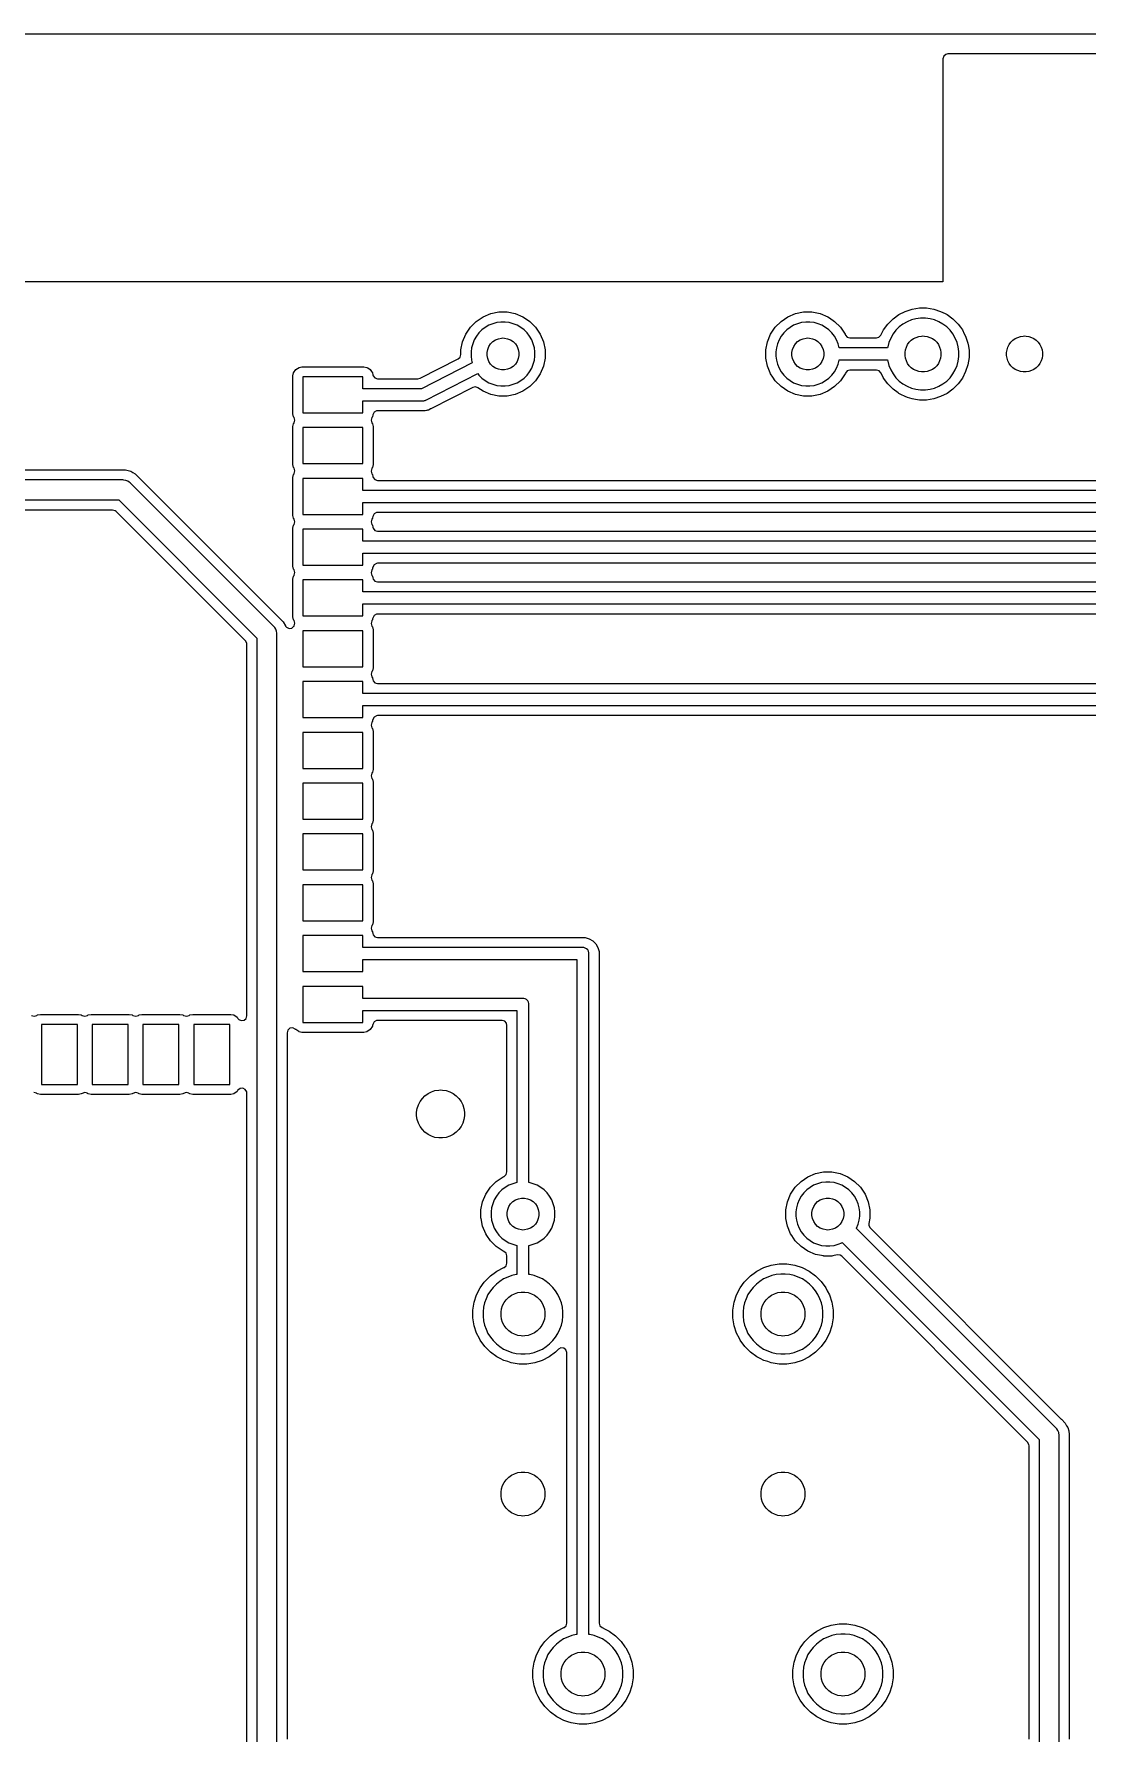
# Model space of a CAD drawing. Header units: millimetres. Extents: x 0 to 90, y 0 to 72.
# Drawn here: x 45.28 to 71.6, y 29.52 to 72 of the extents above; entities that cross this region are included whole.
import ezdxf

# ---------------------------------------------------------------- set-up
doc = ezdxf.new("R2010")
doc.units = ezdxf.units.MM
doc.layers.add('ABLATE', color=1, linetype='CONTINUOUS')

msp = doc.modelspace()

# ---------------------------------------------------------------- linework, layer by layer
at = {"layer": 'ABLATE'}
for points in [[(2, 72), (88, 72), (88.1429, 71.9975), (88.4257, 71.9568), (88.6998, 71.8763), (88.9597, 71.7576), (89.2001, 71.6031), (89.416, 71.416), (89.6031, 71.2001), (89.7576, 70.9597), (89.8763, 70.6998), (89.9568, 70.4257), (89.9975, 70.1429), (90, 70), (90, 2)], [(89.5, 1.2416), (89.5, 70.7584), (89.4848, 70.8179), (89.434, 70.911), (89.4244, 70.9259), (89.2897, 71.1058), (89.2781, 71.1192), (89.1192, 71.2781), (89.1058, 71.2897), (88.9259, 71.4244), (88.911, 71.434), (88.8179, 71.4848), (88.7584, 71.5), (68.124, 71.5), (68.0725, 71.4888), (68.0197, 71.443), (68, 71.376), (68, 68.626), (68, 65.8), (20.4745, 65.8)], [(40.2571, 61.1005), (47.5659, 61.1005), (47.5659, 61.1005), (47.6295, 61.0834), (47.6932, 61.0664), (47.7502, 61.0334), (47.8073, 61.0005), (51.4073, 57.4005), (51.5005, 57.3073), (51.5626, 57.1998), (51.5631, 57.1989), (51.5876, 57.1687), (51.6506, 57.1385), (51.72, 57.1472), (51.7736, 57.192), (51.7763, 57.1961), (51.7787, 57.1998), (51.7972, 57.2672), (51.7763, 57.3339), (51.764, 57.3523), (51.764, 57.3523), (51.7495, 57.4253), (51.7495, 58.3747), (51.764, 58.4477), (51.764, 58.4477), (51.7763, 58.4661), (51.7787, 58.4698), (51.7972, 58.5372), (51.7763, 58.6039), (51.764, 58.6223), (51.764, 58.6223), (51.7495, 58.6953), (51.7495, 59.6447), (51.764, 59.7177), (51.764, 59.7177), (51.7763, 59.7361), (51.7787, 59.7398), (51.7972, 59.8072), (51.7763, 59.8739), (51.764, 59.8923), (51.764, 59.8923), (51.7495, 59.9653), (51.7495, 60.9147), (51.764, 60.9877), (51.764, 60.9877), (51.7763, 61.0061), (51.7787, 61.0098), (51.7972, 61.0772), (51.7763, 61.1439), (51.764, 61.1623), (51.764, 61.1623), (51.7495, 61.2353), (51.7495, 62.1847), (51.764, 62.2577), (51.764, 62.2577), (51.7763, 62.2761), (51.7787, 62.2798), (51.7972, 62.3472), (51.7763, 62.4139), (51.764, 62.4323), (51.764, 62.4323), (51.7495, 62.5053), (51.7495, 63.4547), (51.764, 63.5277), (51.764, 63.5277), (51.8194, 63.6106), (51.9023, 63.666), (51.9023, 63.666), (51.9753, 63.6805), (51.9753, 63.6805), (53.5247, 63.6805), (53.5247, 63.6805), (53.5977, 63.666), (53.5977, 63.666), (53.6214, 63.6502), (53.6806, 63.6106), (53.7155, 63.5584), (53.736, 63.5277), (53.736, 63.5277), (53.7454, 63.4803), (53.7542, 63.453), (53.8, 63.4002), (53.867, 63.3805), (54.874, 63.3805), (54.9303, 63.394), (55.8818, 63.8793), (55.9298, 63.9227), (55.9495, 63.9898), (55.9495, 64.1035), (55.9899, 64.3064), (55.9899, 64.3064), (56.0691, 64.4976), (56.184, 64.6697), (56.3303, 64.816), (56.5024, 64.9309), (56.6936, 65.0101), (56.6936, 65.0101), (56.8965, 65.0505), (56.8965, 65.0505), (57.1035, 65.0505), (57.1035, 65.0505), (57.3064, 65.0101), (57.3064, 65.0101), (57.4976, 64.9309), (57.5407, 64.9021), (57.6697, 64.816), (57.816, 64.6697), (57.816, 64.6697), (57.816, 64.6697), (57.9309, 64.4976), (58.0101, 64.3064), (58.0505, 64.1035), (58.0505, 64.1035), (58.0505, 63.8965), (58.0101, 63.6936), (57.9309, 63.5024), (57.816, 63.3303), (57.6697, 63.184), (57.4976, 63.0691), (57.3064, 62.9899), (57.1035, 62.9495), (57.1035, 62.9495), (56.8965, 62.9495), (56.8965, 62.9495), (56.8965, 62.9495), (56.6936, 62.9899), (56.5024, 63.0691), (56.3697, 63.1577), (56.3131, 63.178), (56.2445, 63.1651), (55.1941, 62.6294), (55.1885, 62.6263), (55.1546, 62.6068), (55.1546, 62.6068), (55.1546, 62.6068), (55.1471, 62.6037), (55.1471, 62.6036), (55.1427, 62.6019), (55.1426, 62.602), (55.135, 62.5993), (55.1131, 62.5946), (55.0967, 62.5911), (55.0905, 62.5896), (55.0527, 62.5795), (55.0527, 62.5795), (55.0447, 62.5784), (55.0447, 62.5784), (55.0399, 62.5779), (55.0399, 62.5779), (55.0319, 62.5773), (55.0318, 62.5773), (54.9946, 62.5792), (54.9928, 62.5793), (54.9863, 62.5795), (53.867, 62.5795), (53.8385, 62.5762), (53.7778, 62.5416), (53.7454, 62.4797), (53.736, 62.4323), (53.736, 62.4323), (53.7237, 62.4139), (53.7237, 62.4139), (53.7213, 62.4102), (53.7028, 62.3428), (53.7237, 62.2761), (53.736, 62.2577), (53.736, 62.2577), (53.736, 62.2577), (53.7505, 62.1847), (53.7505, 62.1847), (53.7505, 62.1847), (53.7505, 61.2353), (53.736, 61.1623), (53.7237, 61.1439), (53.7213, 61.1402), (53.7028, 61.0728), (53.7237, 61.0061), (53.736, 60.9877), (53.736, 60.9877), (53.736, 60.9877), (53.7454, 60.9403), (53.7542, 60.913), (53.8, 60.8602), (53.867, 60.8405), (83.8334, 60.8405)], [(51.35, 29), (51.35, 57), (51.3488, 57.0245), (51.3392, 57.0726), (51.3205, 57.1178), (51.2933, 57.1586), (51.2932, 57.1586), (51.2768, 57.1768), (47.6768, 60.7768), (47.6586, 60.7932), (47.6586, 60.7933), (47.6178, 60.8205), (47.5726, 60.8392), (47.5656, 60.8406), (47.5245, 60.8488), (47.5245, 60.8488), (47.5, 60.85), (40.1029, 60.85)], [(40, 60.35), (47.3964, 60.35), (50.85, 56.8964), (50.85, 28.75)], [(45.2098, 47.4613), (45.2772, 47.4428), (45.3439, 47.4637), (45.3623, 47.476), (45.3623, 47.476), (45.4353, 47.4905), (45.4353, 47.4905), (46.3847, 47.4905), (46.3847, 47.4905), (46.4577, 47.476), (46.4577, 47.476), (46.4577, 47.476), (46.4577, 47.476), (46.4761, 47.4637), (46.4798, 47.4613), (46.5472, 47.4428), (46.6139, 47.4637), (46.6323, 47.476), (46.6323, 47.476), (46.7053, 47.4905), (46.7053, 47.4905), (47.6547, 47.4905), (47.6547, 47.4905), (47.7277, 47.476), (47.7277, 47.476), (47.7277, 47.476), (47.7277, 47.476), (47.7461, 47.4637), (47.7498, 47.4613), (47.8172, 47.4428), (47.8839, 47.4637), (47.9023, 47.476), (47.9023, 47.476), (47.9753, 47.4905), (47.9753, 47.4905), (48.9247, 47.4905), (48.9247, 47.4905), (48.9977, 47.476), (48.9977, 47.476), (48.9977, 47.476), (48.9977, 47.476), (49.0161, 47.4637), (49.0198, 47.4613), (49.0872, 47.4428), (49.1539, 47.4637), (49.1723, 47.476), (49.1723, 47.476), (49.2453, 47.4905), (49.2453, 47.4905), (50.1947, 47.4905), (50.1947, 47.4905), (50.2677, 47.476), (50.2677, 47.476), (50.3506, 47.4206), (50.3724, 47.388), (50.3943, 47.3632), (50.4579, 47.3341), (50.527, 47.3441), (50.5798, 47.3898), (50.5995, 47.4569), (50.5995, 56.7413), (50.5967, 56.7677), (50.5632, 56.829), (47.329, 60.0632), (47.3084, 60.0798), (47.2413, 60.0995), (40.0013, 60.0995)], [(83.9553, 60.0395), (53.867, 60.0395), (53.8385, 60.0362), (53.7778, 60.0016), (53.7454, 59.9397), (53.7378, 59.9012), (53.736, 59.8923), (53.7237, 59.8739), (53.7213, 59.8702), (53.7028, 59.8028), (53.7237, 59.7361), (53.736, 59.7177), (53.736, 59.7177), (53.736, 59.7177), (53.7454, 59.6703), (53.7542, 59.643), (53.8, 59.5902), (53.867, 59.5705), (83.4587, 59.5705)], [(83.5, 59.32), (53.5, 59.32), (53.5, 59.62), (52, 59.62), (52, 58.72), (53.5, 58.72), (53.5, 59.02), (83.4921, 59.02)], [(83.4725, 58.7695), (53.867, 58.7695), (53.8385, 58.7662), (53.7778, 58.7316), (53.7454, 58.6697), (53.7406, 58.6455), (53.736, 58.6223), (53.7237, 58.6039), (53.7213, 58.6002), (53.7028, 58.5328), (53.7237, 58.4661), (53.736, 58.4477), (53.736, 58.4477), (53.736, 58.4477), (53.7454, 58.4003), (53.7542, 58.373), (53.8, 58.3202), (53.867, 58.3005), (80.0527, 58.3005)], [(80, 58.05), (53.5, 58.05), (53.5, 58.35), (52, 58.35), (52, 57.45), (53.5, 57.45), (53.5, 57.75), (79.85, 57.75)], [(79.4755, 57.4995), (53.867, 57.4995), (53.8385, 57.4962), (53.7778, 57.4616), (53.7454, 57.3997), (53.7406, 57.3755), (53.736, 57.3523), (53.7237, 57.3339), (53.7213, 57.3302), (53.7028, 57.2628), (53.7237, 57.1961), (53.736, 57.1777), (53.736, 57.1777), (53.736, 57.1777), (53.7505, 57.1047), (53.7505, 57.1047), (53.7505, 57.1047), (53.7505, 56.1553), (53.736, 56.0823), (53.7237, 56.0639), (53.7213, 56.0602), (53.7028, 55.9928), (53.7237, 55.9261), (53.736, 55.9077), (53.736, 55.9077), (53.736, 55.9077), (53.7454, 55.8603), (53.7542, 55.833), (53.8, 55.7802), (53.867, 55.7605), (77.0527, 55.7605)], [(77, 55.51), (53.5, 55.51), (53.5, 55.81), (52, 55.81), (52, 54.91), (53.5, 54.91), (53.5, 55.21), (76.85, 55.21)], [(76.4755, 54.9595), (53.867, 54.9595), (53.8385, 54.9562), (53.7778, 54.9216), (53.7454, 54.8597), (53.7406, 54.8355), (53.736, 54.8123), (53.7237, 54.7939), (53.7213, 54.7902), (53.7028, 54.7228), (53.7237, 54.6561), (53.736, 54.6377), (53.736, 54.6377), (53.736, 54.6377), (53.7505, 54.5647), (53.7505, 54.5647), (53.7505, 54.5647), (53.7505, 53.6153), (53.736, 53.5423), (53.7237, 53.5239), (53.7213, 53.5202), (53.7028, 53.4528), (53.7237, 53.3861), (53.736, 53.3677), (53.736, 53.3677), (53.736, 53.3677), (53.7505, 53.2947), (53.7505, 53.2947), (53.7505, 53.2947), (53.7505, 52.3453), (53.736, 52.2723), (53.7237, 52.2539), (53.7213, 52.2502), (53.7028, 52.1828), (53.7237, 52.1161), (53.736, 52.0977), (53.736, 52.0977), (53.736, 52.0977), (53.7505, 52.0247), (53.7505, 52.0247), (53.7505, 52.0247), (53.7505, 51.0753), (53.736, 51.0023), (53.7237, 50.9839), (53.7213, 50.9802), (53.7028, 50.9128), (53.7237, 50.8461), (53.736, 50.8277), (53.736, 50.8277), (53.736, 50.8277), (53.7505, 50.7547), (53.7505, 50.7547), (53.7505, 50.7547), (53.7505, 49.8053), (53.736, 49.7323), (53.7237, 49.7139), (53.7213, 49.7102), (53.7028, 49.6428), (53.7237, 49.5761), (53.736, 49.5577), (53.736, 49.5577), (53.736, 49.5577), (53.7454, 49.5103), (53.7542, 49.483), (53.8, 49.4302), (53.867, 49.4105), (59.0527, 49.4105), (59.0527, 49.4105), (59.1546, 49.3832), (59.2459, 49.3305), (59.3205, 49.2559), (59.3732, 49.1646), (59.4005, 49.0627), (59.4005, 49.0627), (59.4005, 40.0984), (59.4005, 32.2747), (59.4006, 32.2703), (59.4226, 32.204), (59.4757, 32.1612), (59.4757, 32.1611), (59.4761, 32.1609), (59.477, 32.1601), (59.48, 32.1589), (59.556, 32.1202), (59.6554, 32.0695), (59.8146, 31.9538), (59.9538, 31.8146), (60.0493, 31.6832), (60.0695, 31.6554), (60.1589, 31.48), (60.1589, 31.48), (60.1589, 31.48), (60.1699, 31.4462), (60.2197, 31.2928), (60.2505, 31.0984), (60.2505, 30.9016), (60.2197, 30.7072), (60.1589, 30.52), (60.0695, 30.3446), (59.9538, 30.1854), (59.8146, 30.0462), (59.6554, 29.9305), (59.48, 29.8411), (59.2928, 29.7803), (59.0984, 29.7495), (58.9016, 29.7495), (58.9016, 29.7495), (58.7072, 29.7803), (58.6203, 29.8085), (58.52, 29.8411), (58.52, 29.8411), (58.52, 29.8411), (58.3813, 29.9118), (58.3446, 29.9305), (58.1854, 30.0462), (58.0462, 30.1854), (57.9305, 30.3446), (57.8829, 30.4379), (57.8411, 30.52), (57.7803, 30.7072), (57.7495, 30.9016), (57.7495, 31.0984), (57.7803, 31.2928), (57.8411, 31.48), (57.9305, 31.6554), (57.9965, 31.7463), (58.0462, 31.8146), (58.0462, 31.8146), (58.0462, 31.8146), (58.1854, 31.9538), (58.1854, 31.9538), (58.1854, 31.9538), (58.2633, 32.0105), (58.3446, 32.0695), (58.52, 32.1589), (58.523, 32.1601), (58.527, 32.1619), (58.5798, 32.2076), (58.5995, 32.2747), (58.5995, 39.0317), (58.5992, 39.0405), (58.5748, 39.106), (58.5188, 39.1478), (58.4491, 39.1528), (58.3878, 39.1193), (58.3146, 39.0462), (58.1554, 38.9305), (57.98, 38.8411), (57.7928, 38.7803), (57.5984, 38.7495), (57.4016, 38.7495), (57.4016, 38.7495), (57.2072, 38.7803), (57.1203, 38.8085), (57.02, 38.8411), (57.02, 38.8411), (57.02, 38.8411), (56.9275, 38.8883), (56.8446, 38.9305), (56.6854, 39.0462), (56.5462, 39.1854), (56.4305, 39.3446), (56.41, 39.3847), (56.3411, 39.52), (56.2803, 39.7072), (56.2495, 39.9016), (56.2495, 40.0984), (56.2803, 40.2928), (56.3411, 40.48), (56.4305, 40.6554), (56.53, 40.7923), (56.5462, 40.8146), (56.5462, 40.8146), (56.5462, 40.8146), (56.6854, 40.9538), (56.6854, 40.9538), (56.6854, 40.9538), (56.8096, 41.0441), (56.8446, 41.0695), (57.02, 41.1589), (57.023, 41.1601), (57.027, 41.1619), (57.0798, 41.2076), (57.0995, 41.2747), (57.0995, 41.446), (57.0994, 41.4504), (57.0774, 41.5167), (57.023, 41.5605), (57.0024, 41.5691), (56.8303, 41.684), (56.8303, 41.684), (56.684, 41.8303), (56.5977, 41.9596), (56.5691, 42.0024), (56.4899, 42.1936), (56.4519, 42.3847), (56.4495, 42.3965), (56.4495, 42.6035), (56.4899, 42.8064), (56.4899, 42.8064), (56.5691, 42.9976), (56.684, 43.1697), (56.8303, 43.316), (57.0024, 43.4309), (57.0024, 43.4309), (57.023, 43.4395), (57.027, 43.4412), (57.0798, 43.487), (57.0995, 43.554), (57.0995, 47.2155), (57.0883, 47.267), (57.0425, 47.3198), (56.9755, 47.3395), (53.867, 47.3395), (53.8385, 47.3362), (53.7778, 47.3016), (53.7454, 47.2397), (53.7406, 47.2155), (53.736, 47.1923), (53.6806, 47.1094), (53.5977, 47.054), (53.5247, 47.0395), (53.5247, 47.0395), (51.9753, 47.0395), (51.9753, 47.0395), (51.9753, 47.0395), (51.9023, 47.054), (51.9023, 47.054), (51.8934, 47.06), (51.8194, 47.1094), (51.8194, 47.1094), (51.8194, 47.1094), (51.8122, 47.1166), (51.8057, 47.1226), (51.7421, 47.1517), (51.673, 47.1417), (51.6202, 47.096), (51.6005, 47.0289), (51.6005, 29.3745)], [(50.5995, 28.6841), (50.5995, 45.5231), (50.5951, 45.5559), (50.5584, 45.6154), (50.4953, 45.6455), (50.426, 45.6368), (50.3724, 45.592), (50.3506, 45.5594), (50.2677, 45.504), (50.1947, 45.4895), (50.1947, 45.4895), (49.2453, 45.4895), (49.2453, 45.4895), (49.2453, 45.4895), (49.1723, 45.504), (49.1723, 45.504), (49.1723, 45.504), (49.1539, 45.5163), (49.1502, 45.5187), (49.0828, 45.5372), (49.0161, 45.5163), (48.9977, 45.504), (48.9247, 45.4895), (48.9247, 45.4895), (47.9753, 45.4895), (47.9753, 45.4895), (47.9753, 45.4895), (47.9023, 45.504), (47.9023, 45.504), (47.9023, 45.504), (47.8839, 45.5163), (47.8802, 45.5187), (47.8128, 45.5372), (47.7461, 45.5163), (47.7277, 45.504), (47.6547, 45.4895), (47.6547, 45.4895), (46.7053, 45.4895), (46.7053, 45.4895), (46.7053, 45.4895), (46.6323, 45.504), (46.6323, 45.504), (46.6323, 45.504), (46.6139, 45.5163), (46.6102, 45.5187), (46.5428, 45.5372), (46.4761, 45.5163), (46.4577, 45.504), (46.3847, 45.4895), (46.3847, 45.4895), (45.4353, 45.4895), (45.4353, 45.4895), (45.4353, 45.4895), (45.3623, 45.504), (45.3623, 45.504), (45.3623, 45.504), (45.3439, 45.5163), (45.3402, 45.5187), (45.2728, 45.5372)], [(70.1524, 29.3745), (70.1524, 36.7084), (70.1496, 36.7348), (70.1161, 36.7961), (65.4699, 41.4423), (65.4276, 41.47), (65.358, 41.4763), (65.2431, 41.4534), (65.2235, 41.4495), (65.0165, 41.4495), (65.0165, 41.4495), (65.0165, 41.4495), (65.0119, 41.4504), (64.8136, 41.4899), (64.6224, 41.5691), (64.4503, 41.684), (64.4503, 41.684), (64.304, 41.8303), (64.2177, 41.9596), (64.1891, 42.0024), (64.1099, 42.1936), (64.0719, 42.3847), (64.0695, 42.3965), (64.0695, 42.6035), (64.1099, 42.8064), (64.1099, 42.8064), (64.1891, 42.9976), (64.304, 43.1697), (64.4503, 43.316), (64.6224, 43.4309), (64.8136, 43.5101), (64.8136, 43.5101), (65.0165, 43.5505), (65.0165, 43.5505), (65.2235, 43.5505), (65.2235, 43.5505), (65.4264, 43.5101), (65.4264, 43.5101), (65.6176, 43.4309), (65.7036, 43.3735), (65.7897, 43.316), (65.936, 43.1697), (65.936, 43.1697), (66.0509, 42.9976), (66.1301, 42.8064), (66.1705, 42.6035), (66.1705, 42.3965), (66.1437, 42.262), (66.1442, 42.2115), (66.1777, 42.1501), (70.9559, 37.3719), (70.9559, 37.3719), (70.9602, 37.3676), (70.9602, 37.3676), (71.0534, 37.2744), (71.0915, 37.2084), (71.1193, 37.1603), (71.1421, 37.0753), (71.1498, 37.0462), (71.1498, 37.0462), (71.1534, 37.033), (71.1534, 29.3745)], [(70.9029, 29), (70.9029, 36.9671), (70.9017, 36.9916), (70.8996, 37.0023), (70.8921, 37.0397), (70.8734, 37.0849), (70.8462, 37.1257), (70.8297, 37.1439), (65.8338, 42.1398), (65.8375, 42.1462), (65.8775, 42.2428), (65.9046, 42.3439), (65.9183, 42.4477), (65.9183, 42.5523), (65.9046, 42.6561), (65.8775, 42.7572), (65.8375, 42.8538), (65.7852, 42.9445), (65.7215, 43.0275), (65.6475, 43.1015), (65.5645, 43.1652), (65.4738, 43.2175), (65.3772, 43.2575), (65.2761, 43.2846), (65.1723, 43.2983), (65.0677, 43.2983), (64.9639, 43.2846), (64.8628, 43.2575), (64.7662, 43.2175), (64.6755, 43.1652), (64.5925, 43.1015), (64.5185, 43.0275), (64.4548, 42.9445), (64.4025, 42.8538), (64.3625, 42.7572), (64.3354, 42.6561), (64.3217, 42.5523), (64.3217, 42.4477), (64.3354, 42.3439), (64.3625, 42.2428), (64.4025, 42.1462), (64.4548, 42.0555), (64.5185, 41.9725), (64.5925, 41.8985), (64.6755, 41.8348), (64.7662, 41.7825), (64.8628, 41.7425), (64.9639, 41.7154), (65.0677, 41.7017), (65.1723, 41.7017), (65.2761, 41.7154), (65.3772, 41.7425), (65.4738, 41.7825), (65.4802, 41.7862), (70.4029, 36.8635), (70.4029, 29)]]:
    msp.add_lwpolyline(points, dxfattribs=at)
for points in [[(67.7694, 65.1222), (67.9416, 65.0662), (67.9416, 65.0662), (68.0513, 65.0103), (68.103, 64.984), (68.103, 64.984), (68.103, 64.984), (68.2495, 64.8776), (68.2495, 64.8776), (68.3776, 64.7495), (68.3776, 64.7495), (68.4356, 64.6697), (68.484, 64.603), (68.5333, 64.5062), (68.5662, 64.4416), (68.5662, 64.4416), (68.6222, 64.2694), (68.634, 64.1946), (68.6505, 64.0906), (68.6505, 63.9094), (68.6368, 63.8227), (68.6222, 63.7306), (68.5662, 63.5584), (68.484, 63.397), (68.3776, 63.2505), (68.2495, 63.1224), (68.103, 63.016), (67.9416, 62.9338), (67.7694, 62.8778), (67.6773, 62.8632), (67.5906, 62.8495), (67.4095, 62.8495), (67.4094, 62.8495), (67.3134, 62.8647), (67.2306, 62.8778), (67.1133, 62.9159), (67.0584, 62.9338), (67.0584, 62.9338), (66.9483, 62.9899), (66.897, 63.016), (66.8783, 63.0296), (66.7505, 63.1224), (66.7505, 63.1224), (66.6224, 63.2505), (66.6224, 63.2505), (66.516, 63.397), (66.5144, 63.4002), (66.4473, 63.5318), (66.4039, 63.5798), (66.3368, 63.5995), (65.674, 63.5995), (65.6696, 63.5994), (65.6033, 63.5774), (65.5595, 63.523), (65.5509, 63.5024), (65.436, 63.3303), (65.2897, 63.184), (65.1176, 63.0691), (64.9264, 62.9899), (64.7235, 62.9495), (64.7235, 62.9495), (64.5165, 62.9495), (64.5165, 62.9495), (64.5165, 62.9495), (64.3136, 62.9899), (64.1224, 63.0691), (63.9503, 63.184), (63.9503, 63.184), (63.804, 63.3303), (63.7465, 63.4164), (63.6891, 63.5024), (63.6786, 63.5277), (63.6099, 63.6936), (63.6099, 63.6936), (63.5695, 63.8965), (63.5695, 64.1035), (63.6099, 64.3064), (63.6099, 64.3064), (63.6891, 64.4976), (63.804, 64.6697), (63.9503, 64.816), (64.1224, 64.9309), (64.3136, 65.0101), (64.3136, 65.0101), (64.5165, 65.0505), (64.5165, 65.0505), (64.7235, 65.0505), (64.7235, 65.0505), (64.9264, 65.0101), (64.9264, 65.0101), (65.1176, 64.9309), (65.1607, 64.9021), (65.2897, 64.816), (65.436, 64.6697), (65.5509, 64.4976), (65.5509, 64.4976), (65.5509, 64.4976), (65.5568, 64.4834), (65.5595, 64.477), (65.5612, 64.473), (65.607, 64.4202), (65.674, 64.4005), (66.3368, 64.4005), (66.3993, 64.4174), (66.4473, 64.4682), (66.516, 64.603), (66.6224, 64.7495), (66.6224, 64.7495), (66.7505, 64.8776), (66.7505, 64.8776), (66.897, 64.984), (67.0584, 65.0662), (67.0584, 65.0662), (67.2306, 65.1222), (67.4094, 65.1505), (67.4095, 65.1505), (67.5905, 65.1505), (67.5906, 65.1505)], [(56.8439, 64.7846), (56.7428, 64.7575), (56.6462, 64.7175), (56.5555, 64.6652), (56.4725, 64.6015), (56.3985, 64.5275), (56.3348, 64.4445), (56.2825, 64.3538), (56.2425, 64.2572), (56.2154, 64.1561), (56.2017, 64.0523), (56.2017, 63.9477), (56.2154, 63.8439), (56.2332, 63.7773), (54.964, 63.13), (53.5, 63.13), (53.5, 63.43), (52, 63.43), (52, 62.53), (53.5, 62.53), (53.5, 62.83), (55, 62.83), (55.0092, 62.8306), (55.0118, 62.8305), (55.0139, 62.8309), (55.0196, 62.8313), (55.0348, 62.8354), (55.0501, 62.8386), (55.0553, 62.8409), (55.0574, 62.8414), (55.0597, 62.8427), (55.0681, 62.8464), (56.3697, 63.5101), (56.3985, 63.4725), (56.4725, 63.3985), (56.5555, 63.3348), (56.6462, 63.2825), (56.7428, 63.2425), (56.8439, 63.2154), (56.9477, 63.2017), (57.0523, 63.2017), (57.1561, 63.2154), (57.2572, 63.2425), (57.3538, 63.2825), (57.4445, 63.3348), (57.5275, 63.3985), (57.6015, 63.4725), (57.6652, 63.5555), (57.7175, 63.6462), (57.7575, 63.7428), (57.7846, 63.8439), (57.7983, 63.9477), (57.7983, 64.0523), (57.7846, 64.1561), (57.7575, 64.2572), (57.7175, 64.3538), (57.6652, 64.4445), (57.6015, 64.5275), (57.5275, 64.6015), (57.4445, 64.6652), (57.3538, 64.7175), (57.2572, 64.7575), (57.1561, 64.7846), (57.0523, 64.7983), (56.9477, 64.7983)], [(67.3244, 64.8827), (67.2107, 64.8522), (67.1019, 64.8072), (67, 64.7483), (66.9066, 64.6767), (66.8233, 64.5934), (66.7517, 64.5), (66.6928, 64.3981), (66.6478, 64.2893), (66.6173, 64.1756), (66.6139, 64.15), (65.4054, 64.15), (65.4046, 64.1561), (65.3775, 64.2572), (65.3375, 64.3538), (65.2852, 64.4445), (65.2215, 64.5275), (65.1475, 64.6015), (65.0645, 64.6652), (64.9738, 64.7175), (64.8772, 64.7575), (64.7761, 64.7846), (64.6723, 64.7983), (64.5677, 64.7983), (64.4639, 64.7846), (64.3628, 64.7575), (64.2662, 64.7175), (64.1755, 64.6652), (64.0925, 64.6015), (64.0185, 64.5275), (63.9548, 64.4445), (63.9025, 64.3538), (63.8625, 64.2572), (63.8354, 64.1561), (63.8217, 64.0523), (63.8217, 63.9477), (63.8354, 63.8439), (63.8625, 63.7428), (63.9025, 63.6462), (63.9548, 63.5555), (64.0185, 63.4725), (64.0925, 63.3985), (64.1755, 63.3348), (64.2662, 63.2825), (64.3628, 63.2425), (64.4639, 63.2154), (64.5677, 63.2017), (64.6723, 63.2017), (64.7761, 63.2154), (64.8772, 63.2425), (64.9738, 63.2825), (65.0645, 63.3348), (65.1475, 63.3985), (65.2215, 63.4725), (65.2852, 63.5555), (65.3375, 63.6462), (65.3775, 63.7428), (65.4046, 63.8439), (65.4054, 63.85), (66.6139, 63.85), (66.6173, 63.8244), (66.6478, 63.7107), (66.6928, 63.6019), (66.7517, 63.5), (66.8233, 63.4066), (66.9066, 63.3233), (67, 63.2517), (67.1019, 63.1928), (67.2107, 63.1478), (67.3244, 63.1173), (67.4411, 63.1019), (67.5589, 63.1019), (67.6756, 63.1173), (67.7893, 63.1478), (67.8981, 63.1928), (68, 63.2517), (68.0934, 63.3233), (68.1767, 63.4066), (68.2483, 63.5), (68.3072, 63.6019), (68.3522, 63.7107), (68.3827, 63.8244), (68.3981, 63.9411), (68.3981, 64.0589), (68.3827, 64.1756), (68.3522, 64.2893), (68.3072, 64.3981), (68.2483, 64.5), (68.1767, 64.5934), (68.0934, 64.6767), (68, 64.7483), (67.8981, 64.8072), (67.7893, 64.8522), (67.6756, 64.8827), (67.5589, 64.8981), (67.4411, 64.8981)], [(57.0392, 64.3981), (57.1161, 64.3828), (57.1886, 64.3528), (57.2538, 64.3092), (57.3092, 64.2538), (57.3528, 64.1886), (57.3828, 64.1161), (57.3981, 64.0392), (57.3981, 63.9608), (57.3828, 63.8839), (57.3528, 63.8114), (57.3092, 63.7462), (57.2538, 63.6908), (57.1886, 63.6472), (57.1161, 63.6172), (57.0392, 63.6019), (57, 63.6), (56.9608, 63.6019), (56.8839, 63.6172), (56.8114, 63.6472), (56.7462, 63.6908), (56.6908, 63.7462), (56.6472, 63.8114), (56.6172, 63.8839), (56.6019, 63.9608), (56.6019, 64.0392), (56.6172, 64.1161), (56.6472, 64.1886), (56.6908, 64.2538), (56.7462, 64.3092), (56.8114, 64.3528), (56.8839, 64.3828), (56.9608, 64.3981), (57, 64.4)], [(64.6592, 64.3981), (64.7361, 64.3828), (64.8086, 64.3528), (64.8738, 64.3092), (64.9292, 64.2538), (64.9728, 64.1886), (65.0028, 64.1161), (65.0181, 64.0392), (65.0181, 63.9608), (65.0028, 63.8839), (64.9728, 63.8114), (64.9292, 63.7462), (64.8738, 63.6908), (64.8086, 63.6472), (64.7361, 63.6172), (64.6592, 63.6019), (64.62, 63.6), (64.5808, 63.6019), (64.5039, 63.6172), (64.4314, 63.6472), (64.3662, 63.6908), (64.3108, 63.7462), (64.2672, 63.8114), (64.2372, 63.8839), (64.2219, 63.9608), (64.2219, 64.0392), (64.2372, 64.1161), (64.2672, 64.1886), (64.3108, 64.2538), (64.3662, 64.3092), (64.4314, 64.3528), (64.5039, 64.3828), (64.5808, 64.3981), (64.62, 64.4)], [(67.5353, 64.4486), (67.6051, 64.4376), (67.6722, 64.4157), (67.7351, 64.3837), (67.7923, 64.3422), (67.8422, 64.2923), (67.8837, 64.2351), (67.9157, 64.1722), (67.9376, 64.1051), (67.9486, 64.0353), (67.9486, 63.9647), (67.9376, 63.8949), (67.9157, 63.8278), (67.8837, 63.7649), (67.8422, 63.7077), (67.7923, 63.6578), (67.7351, 63.6163), (67.6722, 63.5843), (67.6051, 63.5624), (67.5353, 63.5514), (67.5, 63.55), (67.4647, 63.5514), (67.3949, 63.5624), (67.3278, 63.5843), (67.2649, 63.6163), (67.2077, 63.6578), (67.1578, 63.7077), (67.1163, 63.7649), (67.0843, 63.8278), (67.0624, 63.8949), (67.0514, 63.9647), (67.0514, 64.0353), (67.0624, 64.1051), (67.0843, 64.1722), (67.1163, 64.2351), (67.1578, 64.2923), (67.2077, 64.3422), (67.2649, 64.3837), (67.3278, 64.4157), (67.3949, 64.4376), (67.4647, 64.4486), (67.5, 64.45)], [(70.0753, 64.4486), (70.145, 64.4376), (70.2122, 64.4157), (70.2751, 64.3837), (70.3323, 64.3422), (70.3822, 64.2923), (70.4237, 64.2351), (70.4557, 64.1722), (70.4776, 64.1051), (70.4886, 64.0353), (70.4886, 63.9647), (70.4776, 63.8949), (70.4557, 63.8278), (70.4237, 63.7649), (70.3822, 63.7077), (70.3323, 63.6578), (70.2751, 63.6163), (70.2122, 63.5843), (70.145, 63.5624), (70.0753, 63.5514), (70.04, 63.55), (70.0047, 63.5514), (69.9349, 63.5624), (69.8678, 63.5843), (69.8049, 63.6163), (69.7477, 63.6578), (69.6978, 63.7077), (69.6563, 63.7649), (69.6243, 63.8278), (69.6024, 63.8949), (69.5914, 63.9647), (69.5914, 64.0353), (69.6024, 64.1051), (69.6243, 64.1722), (69.6563, 64.2351), (69.6978, 64.2923), (69.7477, 64.3422), (69.8049, 64.3837), (69.8678, 64.4157), (69.9349, 64.4376), (70.0047, 64.4486), (70.04, 64.45)], [(84.65, 61.083), (83.9523, 60.59), (53.5, 60.59), (53.5, 60.89), (52, 60.89), (52, 59.99), (53.5, 59.99), (53.5, 60.29), (84, 60.29), (84.0196, 60.2913), (84.0262, 60.2931), (84.0331, 60.2937), (84.0451, 60.2981), (84.0574, 60.3014), (84.0634, 60.3049), (84.0698, 60.3072), (84.0866, 60.3175), (84.65, 60.7157), (84.65, 60.65), (86.35, 60.65), (86.35, 62.35), (84.65, 62.35)], [(52, 61.26), (53.5, 61.26), (53.5, 62.16), (52, 62.16)], [(52, 56.18), (53.5, 56.18), (53.5, 57.08), (52, 57.08)], [(52, 53.64), (53.5, 53.64), (53.5, 54.54), (52, 54.54)], [(52, 52.37), (53.5, 52.37), (53.5, 53.27), (52, 53.27)], [(52, 51.1), (53.5, 51.1), (53.5, 52), (52, 52)], [(52, 49.83), (53.5, 49.83), (53.5, 50.73), (52, 50.73)], [(52, 48.56), (53.5, 48.56), (53.5, 48.86), (58.85, 48.86), (58.85, 31.9878), (58.8325, 31.9859), (58.7232, 31.9609), (58.6173, 31.9239), (58.5163, 31.8752), (58.4213, 31.8156), (58.3337, 31.7456), (58.2544, 31.6663), (58.1844, 31.5787), (58.1248, 31.4837), (58.0761, 31.3827), (58.0391, 31.2768), (58.0141, 31.1675), (58.0016, 31.0561), (58.0016, 30.9439), (58.0141, 30.8325), (58.0391, 30.7232), (58.0761, 30.6173), (58.1248, 30.5163), (58.1844, 30.4213), (58.2544, 30.3337), (58.3337, 30.2544), (58.4213, 30.1844), (58.5163, 30.1248), (58.6173, 30.0761), (58.7232, 30.0391), (58.8325, 30.0141), (58.9439, 30.0016), (59.0561, 30.0016), (59.1675, 30.0141), (59.2768, 30.0391), (59.3827, 30.0761), (59.4837, 30.1248), (59.5787, 30.1844), (59.6663, 30.2544), (59.7456, 30.3337), (59.8156, 30.4213), (59.8752, 30.5163), (59.9239, 30.6173), (59.9609, 30.7232), (59.9859, 30.8325), (59.9984, 30.9439), (59.9984, 31.0561), (59.9859, 31.1675), (59.9609, 31.2768), (59.9239, 31.3827), (59.8752, 31.4837), (59.8156, 31.5787), (59.7456, 31.6663), (59.6663, 31.7456), (59.5787, 31.8156), (59.4837, 31.8752), (59.3827, 31.9239), (59.2768, 31.9609), (59.1675, 31.9859), (59.15, 31.9878), (59.15, 49.01), (59.1487, 49.0296), (59.1386, 49.0674), (59.119, 49.1013), (59.0913, 49.129), (59.0574, 49.1486), (59.0196, 49.1587), (59, 49.16), (53.5, 49.16), (53.5, 49.46), (52, 49.46)], [(52, 47.29), (53.5, 47.29), (53.5, 47.59), (57.35, 47.59), (57.35, 43.2854), (57.3439, 43.2846), (57.2428, 43.2575), (57.1462, 43.2175), (57.0555, 43.1652), (56.9725, 43.1015), (56.8985, 43.0275), (56.8348, 42.9445), (56.7825, 42.8538), (56.7425, 42.7572), (56.7154, 42.6561), (56.7017, 42.5523), (56.7017, 42.4477), (56.7154, 42.3439), (56.7425, 42.2428), (56.7825, 42.1462), (56.8348, 42.0555), (56.8985, 41.9725), (56.9725, 41.8985), (57.0555, 41.8348), (57.1462, 41.7825), (57.2428, 41.7425), (57.3439, 41.7154), (57.35, 41.7146), (57.35, 40.9878), (57.3325, 40.9859), (57.2232, 40.9609), (57.1173, 40.9239), (57.0163, 40.8752), (56.9213, 40.8156), (56.8337, 40.7456), (56.7544, 40.6663), (56.6844, 40.5787), (56.6248, 40.4837), (56.5761, 40.3827), (56.5391, 40.2768), (56.5141, 40.1675), (56.5016, 40.0561), (56.5016, 39.9439), (56.5141, 39.8325), (56.5391, 39.7232), (56.5761, 39.6173), (56.6248, 39.5163), (56.6844, 39.4213), (56.7544, 39.3337), (56.8337, 39.2544), (56.9213, 39.1844), (57.0163, 39.1248), (57.1173, 39.0761), (57.2232, 39.0391), (57.3325, 39.0141), (57.4439, 39.0016), (57.5561, 39.0016), (57.6675, 39.0141), (57.7768, 39.0391), (57.8827, 39.0761), (57.9837, 39.1248), (58.0787, 39.1844), (58.1663, 39.2544), (58.2456, 39.3337), (58.3156, 39.4213), (58.3752, 39.5163), (58.4239, 39.6173), (58.4609, 39.7232), (58.4859, 39.8325), (58.4984, 39.9439), (58.4984, 40.0561), (58.4859, 40.1675), (58.4609, 40.2768), (58.4239, 40.3827), (58.3752, 40.4837), (58.3156, 40.5787), (58.2456, 40.6663), (58.1663, 40.7456), (58.0787, 40.8156), (57.9837, 40.8752), (57.8827, 40.9239), (57.7768, 40.9609), (57.6675, 40.9859), (57.65, 40.9878), (57.65, 41.7146), (57.6561, 41.7154), (57.7572, 41.7425), (57.8538, 41.7825), (57.9445, 41.8348), (58.0275, 41.8985), (58.1015, 41.9725), (58.1652, 42.0555), (58.2175, 42.1462), (58.2575, 42.2428), (58.2846, 42.3439), (58.2983, 42.4477), (58.2983, 42.5523), (58.2846, 42.6561), (58.2575, 42.7572), (58.2175, 42.8538), (58.1652, 42.9445), (58.1015, 43.0275), (58.0275, 43.1015), (57.9445, 43.1652), (57.8538, 43.2175), (57.7572, 43.2575), (57.6561, 43.2846), (57.65, 43.2854), (57.65, 47.74), (57.6487, 47.7596), (57.6386, 47.7974), (57.619, 47.8313), (57.5913, 47.859), (57.5574, 47.8786), (57.5196, 47.8887), (57.5, 47.89), (53.5, 47.89), (53.5, 48.19), (52, 48.19)], [(45.46, 45.74), (46.36, 45.74), (46.36, 47.24), (45.46, 47.24)], [(46.73, 45.74), (47.63, 45.74), (47.63, 47.24), (46.73, 47.24)], [(48, 45.74), (48.9, 45.74), (48.9, 47.24), (48, 47.24)], [(49.27, 45.74), (50.17, 45.74), (50.17, 47.24), (49.27, 47.24)], [(55.4871, 45.5982), (55.5801, 45.5834), (55.6696, 45.5543), (55.7535, 45.5116), (55.8297, 45.4562), (55.8962, 45.3897), (55.9516, 45.3135), (55.9943, 45.2296), (56.0234, 45.1401), (56.0382, 45.0471), (56.0382, 44.9529), (56.0234, 44.8599), (55.9943, 44.7704), (55.9516, 44.6865), (55.8962, 44.6103), (55.8297, 44.5438), (55.7535, 44.4884), (55.6696, 44.4457), (55.5801, 44.4166), (55.4871, 44.4018), (55.44, 44.4), (55.3929, 44.4018), (55.2999, 44.4166), (55.2104, 44.4457), (55.1265, 44.4884), (55.0503, 44.5438), (54.9838, 44.6103), (54.9284, 44.6865), (54.8857, 44.7704), (54.8566, 44.8599), (54.8418, 44.9529), (54.8418, 45.0471), (54.8566, 45.1401), (54.8857, 45.2296), (54.9284, 45.3135), (54.9838, 45.3897), (55.0503, 45.4562), (55.1265, 45.5116), (55.2104, 45.5543), (55.2999, 45.5834), (55.3929, 45.5982), (55.44, 45.6)], [(57.5392, 42.8981), (57.6161, 42.8828), (57.6886, 42.8528), (57.7538, 42.8092), (57.8092, 42.7538), (57.8528, 42.6886), (57.8828, 42.6161), (57.8981, 42.5392), (57.8981, 42.4608), (57.8828, 42.3839), (57.8528, 42.3114), (57.8092, 42.2462), (57.7538, 42.1908), (57.6886, 42.1472), (57.6161, 42.1172), (57.5392, 42.1019), (57.5, 42.1), (57.4608, 42.1019), (57.3839, 42.1172), (57.3114, 42.1472), (57.2462, 42.1908), (57.1908, 42.2462), (57.1472, 42.3114), (57.1172, 42.3839), (57.1019, 42.4608), (57.1019, 42.5392), (57.1172, 42.6161), (57.1472, 42.6886), (57.1908, 42.7538), (57.2462, 42.8092), (57.3114, 42.8528), (57.3839, 42.8828), (57.4608, 42.8981), (57.5, 42.9)], [(65.1592, 42.8981), (65.2361, 42.8828), (65.3086, 42.8528), (65.3738, 42.8092), (65.4292, 42.7538), (65.4728, 42.6886), (65.5028, 42.6161), (65.5181, 42.5392), (65.5181, 42.4608), (65.5028, 42.3839), (65.4728, 42.3114), (65.4292, 42.2462), (65.3738, 42.1908), (65.3086, 42.1472), (65.2361, 42.1172), (65.1592, 42.1019), (65.12, 42.1), (65.0808, 42.1019), (65.0039, 42.1172), (64.9314, 42.1472), (64.8662, 42.1908), (64.8108, 42.2462), (64.7672, 42.3114), (64.7372, 42.3839), (64.7219, 42.4608), (64.7219, 42.5392), (64.7372, 42.6161), (64.7672, 42.6886), (64.8108, 42.7538), (64.8662, 42.8092), (64.9314, 42.8528), (65.0039, 42.8828), (65.0808, 42.8981), (65.12, 42.9)], [(64.2928, 41.2197), (64.48, 41.1589), (64.6554, 41.0695), (64.8146, 40.9538), (64.9538, 40.8146), (65.0695, 40.6554), (65.1081, 40.5798), (65.1589, 40.48), (65.2197, 40.2928), (65.2505, 40.0984), (65.2505, 39.9016), (65.2348, 39.8024), (65.2197, 39.7072), (65.1589, 39.52), (65.0695, 39.3446), (64.9538, 39.1854), (64.8146, 39.0462), (64.6554, 38.9305), (64.48, 38.8411), (64.2928, 38.7803), (64.0984, 38.7495), (63.9016, 38.7495), (63.9016, 38.7495), (63.7072, 38.7803), (63.6203, 38.8085), (63.52, 38.8411), (63.52, 38.8411), (63.52, 38.8411), (63.4275, 38.8883), (63.3446, 38.9305), (63.1854, 39.0462), (63.0462, 39.1854), (62.9305, 39.3446), (62.91, 39.3847), (62.8411, 39.52), (62.7803, 39.7072), (62.7495, 39.9016), (62.7495, 40.0984), (62.7803, 40.2928), (62.8411, 40.48), (62.9305, 40.6554), (63.03, 40.7923), (63.0462, 40.8146), (63.0462, 40.8146), (63.0462, 40.8146), (63.1854, 40.9538), (63.1854, 40.9538), (63.1854, 40.9538), (63.3096, 41.0441), (63.3446, 41.0695), (63.52, 41.1589), (63.7072, 41.2197), (63.9016, 41.2505), (63.9016, 41.2505), (64.0984, 41.2505), (64.0984, 41.2505)], [(63.8325, 40.9859), (63.7232, 40.9609), (63.6173, 40.9239), (63.5163, 40.8752), (63.4213, 40.8156), (63.3337, 40.7456), (63.2544, 40.6663), (63.1844, 40.5787), (63.1248, 40.4837), (63.0761, 40.3827), (63.0391, 40.2768), (63.0141, 40.1675), (63.0016, 40.0561), (63.0016, 39.9439), (63.0141, 39.8325), (63.0391, 39.7232), (63.0761, 39.6173), (63.1248, 39.5163), (63.1844, 39.4213), (63.2544, 39.3337), (63.3337, 39.2544), (63.4213, 39.1844), (63.5163, 39.1248), (63.6173, 39.0761), (63.7232, 39.0391), (63.8325, 39.0141), (63.9439, 39.0016), (64.0561, 39.0016), (64.1675, 39.0141), (64.2768, 39.0391), (64.3827, 39.0761), (64.4837, 39.1248), (64.5787, 39.1844), (64.6663, 39.2544), (64.7456, 39.3337), (64.8156, 39.4213), (64.8752, 39.5163), (64.9239, 39.6173), (64.9609, 39.7232), (64.9859, 39.8325), (64.9984, 39.9439), (64.9984, 40.0561), (64.9859, 40.1675), (64.9609, 40.2768), (64.9239, 40.3827), (64.8752, 40.4837), (64.8156, 40.5787), (64.7456, 40.6663), (64.6663, 40.7456), (64.5787, 40.8156), (64.4837, 40.8752), (64.3827, 40.9239), (64.2768, 40.9609), (64.1675, 40.9859), (64.0561, 40.9984), (63.9439, 40.9984)], [(57.5432, 40.5483), (57.6284, 40.5348), (57.7105, 40.5081), (57.7874, 40.469), (57.8572, 40.4182), (57.9182, 40.3572), (57.969, 40.2874), (58.0081, 40.2105), (58.0348, 40.1284), (58.0483, 40.0432), (58.0483, 39.9568), (58.0348, 39.8716), (58.0081, 39.7895), (57.969, 39.7126), (57.9182, 39.6428), (57.8572, 39.5818), (57.7874, 39.531), (57.7105, 39.4919), (57.6284, 39.4652), (57.5432, 39.4517), (57.5, 39.45), (57.4568, 39.4517), (57.3716, 39.4652), (57.2895, 39.4919), (57.2126, 39.531), (57.1428, 39.5818), (57.0818, 39.6428), (57.031, 39.7126), (56.9919, 39.7895), (56.9652, 39.8716), (56.9517, 39.9568), (56.9517, 40.0432), (56.9652, 40.1284), (56.9919, 40.2105), (57.031, 40.2874), (57.0818, 40.3572), (57.1428, 40.4182), (57.2126, 40.469), (57.2895, 40.5081), (57.3716, 40.5348), (57.4568, 40.5483), (57.5, 40.55)], [(64.0432, 40.5483), (64.1284, 40.5348), (64.2105, 40.5081), (64.2874, 40.469), (64.3572, 40.4182), (64.4182, 40.3572), (64.469, 40.2874), (64.5081, 40.2105), (64.5348, 40.1284), (64.5483, 40.0432), (64.5483, 39.9568), (64.5348, 39.8716), (64.5081, 39.7895), (64.469, 39.7126), (64.4182, 39.6428), (64.3572, 39.5818), (64.2874, 39.531), (64.2105, 39.4919), (64.1284, 39.4652), (64.0432, 39.4517), (64, 39.45), (63.9568, 39.4517), (63.8716, 39.4652), (63.7895, 39.4919), (63.7126, 39.531), (63.6428, 39.5818), (63.5818, 39.6428), (63.531, 39.7126), (63.4919, 39.7895), (63.4652, 39.8716), (63.4517, 39.9568), (63.4517, 40.0432), (63.4652, 40.1284), (63.4919, 40.2105), (63.531, 40.2874), (63.5818, 40.3572), (63.6428, 40.4182), (63.7126, 40.469), (63.7895, 40.5081), (63.8716, 40.5348), (63.9568, 40.5483), (64, 40.55)], [(57.5432, 36.0483), (57.6284, 36.0348), (57.7105, 36.0081), (57.7874, 35.969), (57.8572, 35.9182), (57.9182, 35.8572), (57.969, 35.7874), (58.0081, 35.7105), (58.0348, 35.6284), (58.0483, 35.5432), (58.0483, 35.4568), (58.0348, 35.3716), (58.0081, 35.2895), (57.969, 35.2126), (57.9182, 35.1428), (57.8572, 35.0818), (57.7874, 35.031), (57.7105, 34.9919), (57.6284, 34.9652), (57.5432, 34.9517), (57.5, 34.95), (57.4568, 34.9517), (57.3716, 34.9652), (57.2895, 34.9919), (57.2126, 35.031), (57.1428, 35.0818), (57.0818, 35.1428), (57.031, 35.2126), (56.9919, 35.2895), (56.9652, 35.3716), (56.9517, 35.4568), (56.9517, 35.5432), (56.9652, 35.6284), (56.9919, 35.7105), (57.031, 35.7874), (57.0818, 35.8572), (57.1428, 35.9182), (57.2126, 35.969), (57.2895, 36.0081), (57.3716, 36.0348), (57.4568, 36.0483), (57.5, 36.05)], [(64.0432, 36.0483), (64.1284, 36.0348), (64.2105, 36.0081), (64.2874, 35.969), (64.3572, 35.9182), (64.4182, 35.8572), (64.469, 35.7874), (64.5081, 35.7105), (64.5348, 35.6284), (64.5483, 35.5432), (64.5483, 35.4568), (64.5348, 35.3716), (64.5081, 35.2895), (64.469, 35.2126), (64.4182, 35.1428), (64.3572, 35.0818), (64.2874, 35.031), (64.2105, 34.9919), (64.1284, 34.9652), (64.0432, 34.9517), (64, 34.95), (63.9568, 34.9517), (63.8716, 34.9652), (63.7895, 34.9919), (63.7126, 35.031), (63.6428, 35.0818), (63.5818, 35.1428), (63.531, 35.2126), (63.4919, 35.2895), (63.4652, 35.3716), (63.4517, 35.4568), (63.4517, 35.5432), (63.4652, 35.6284), (63.4919, 35.7105), (63.531, 35.7874), (63.5818, 35.8572), (63.6428, 35.9182), (63.7126, 35.969), (63.7895, 36.0081), (63.8716, 36.0348), (63.9568, 36.0483), (64, 36.05)], [(65.7928, 32.2197), (65.98, 32.1589), (66.0946, 32.1005), (66.1554, 32.0695), (66.3146, 31.9538), (66.4538, 31.8146), (66.5493, 31.6832), (66.5695, 31.6554), (66.6589, 31.48), (66.6589, 31.48), (66.6589, 31.48), (66.6699, 31.4462), (66.7197, 31.2928), (66.7505, 31.0984), (66.7505, 30.9016), (66.7197, 30.7072), (66.6589, 30.52), (66.5695, 30.3446), (66.4538, 30.1854), (66.3146, 30.0462), (66.1554, 29.9305), (65.98, 29.8411), (65.7928, 29.7803), (65.5984, 29.7495), (65.4016, 29.7495), (65.4016, 29.7495), (65.2072, 29.7803), (65.1203, 29.8085), (65.02, 29.8411), (65.02, 29.8411), (65.02, 29.8411), (64.8813, 29.9118), (64.8446, 29.9305), (64.6854, 30.0462), (64.5462, 30.1854), (64.4305, 30.3446), (64.3829, 30.4379), (64.3411, 30.52), (64.2803, 30.7072), (64.2495, 30.9016), (64.2495, 31.0984), (64.2803, 31.2928), (64.3411, 31.48), (64.4305, 31.6554), (64.4965, 31.7463), (64.5462, 31.8146), (64.5462, 31.8146), (64.5462, 31.8146), (64.6854, 31.9538), (64.6854, 31.9538), (64.6854, 31.9538), (64.7633, 32.0105), (64.8446, 32.0695), (65.02, 32.1589), (65.2072, 32.2197), (65.4016, 32.2505), (65.4016, 32.2505), (65.5984, 32.2505), (65.5984, 32.2505)], [(65.3325, 31.9859), (65.2232, 31.9609), (65.1173, 31.9239), (65.0163, 31.8752), (64.9213, 31.8156), (64.8337, 31.7456), (64.7544, 31.6663), (64.6844, 31.5787), (64.6248, 31.4837), (64.5761, 31.3827), (64.5391, 31.2768), (64.5141, 31.1675), (64.5016, 31.0561), (64.5016, 30.9439), (64.5141, 30.8325), (64.5391, 30.7232), (64.5761, 30.6173), (64.6248, 30.5163), (64.6844, 30.4213), (64.7544, 30.3337), (64.8337, 30.2544), (64.9213, 30.1844), (65.0163, 30.1248), (65.1173, 30.0761), (65.2232, 30.0391), (65.3325, 30.0141), (65.4439, 30.0016), (65.5561, 30.0016), (65.6675, 30.0141), (65.7768, 30.0391), (65.8827, 30.0761), (65.9837, 30.1248), (66.0787, 30.1844), (66.1663, 30.2544), (66.2456, 30.3337), (66.3156, 30.4213), (66.3752, 30.5163), (66.4239, 30.6173), (66.4609, 30.7232), (66.4859, 30.8325), (66.4984, 30.9439), (66.4984, 31.0561), (66.4859, 31.1675), (66.4609, 31.2768), (66.4239, 31.3827), (66.3752, 31.4837), (66.3156, 31.5787), (66.2456, 31.6663), (66.1663, 31.7456), (66.0787, 31.8156), (65.9837, 31.8752), (65.8827, 31.9239), (65.7768, 31.9609), (65.6675, 31.9859), (65.5561, 31.9984), (65.4439, 31.9984)], [(59.0432, 31.5483), (59.1284, 31.5348), (59.2105, 31.5081), (59.2874, 31.469), (59.3572, 31.4182), (59.4182, 31.3572), (59.469, 31.2874), (59.5081, 31.2105), (59.5348, 31.1284), (59.5483, 31.0432), (59.5483, 30.9568), (59.5348, 30.8716), (59.5081, 30.7895), (59.469, 30.7126), (59.4182, 30.6428), (59.3572, 30.5818), (59.2874, 30.531), (59.2105, 30.4919), (59.1284, 30.4652), (59.0432, 30.4517), (59, 30.45), (58.9568, 30.4517), (58.8716, 30.4652), (58.7895, 30.4919), (58.7126, 30.531), (58.6428, 30.5818), (58.5818, 30.6428), (58.531, 30.7126), (58.4919, 30.7895), (58.4652, 30.8716), (58.4517, 30.9568), (58.4517, 31.0432), (58.4652, 31.1284), (58.4919, 31.2105), (58.531, 31.2874), (58.5818, 31.3572), (58.6428, 31.4182), (58.7126, 31.469), (58.7895, 31.5081), (58.8716, 31.5348), (58.9568, 31.5483), (59, 31.55)], [(65.5432, 31.5483), (65.6284, 31.5348), (65.7105, 31.5081), (65.7874, 31.469), (65.8572, 31.4182), (65.9182, 31.3572), (65.969, 31.2874), (66.0081, 31.2105), (66.0348, 31.1284), (66.0483, 31.0432), (66.0483, 30.9568), (66.0348, 30.8716), (66.0081, 30.7895), (65.969, 30.7126), (65.9182, 30.6428), (65.8572, 30.5818), (65.7874, 30.531), (65.7105, 30.4919), (65.6284, 30.4652), (65.5432, 30.4517), (65.5, 30.45), (65.4568, 30.4517), (65.3716, 30.4652), (65.2895, 30.4919), (65.2126, 30.531), (65.1428, 30.5818), (65.0818, 30.6428), (65.031, 30.7126), (64.9919, 30.7895), (64.9652, 30.8716), (64.9517, 30.9568), (64.9517, 31.0432), (64.9652, 31.1284), (64.9919, 31.2105), (65.031, 31.2874), (65.0818, 31.3572), (65.1428, 31.4182), (65.2126, 31.469), (65.2895, 31.5081), (65.3716, 31.5348), (65.4568, 31.5483), (65.5, 31.55)]]:
    msp.add_lwpolyline(points, close=True, dxfattribs=at)

doc.saveas('drawing.dxf')
